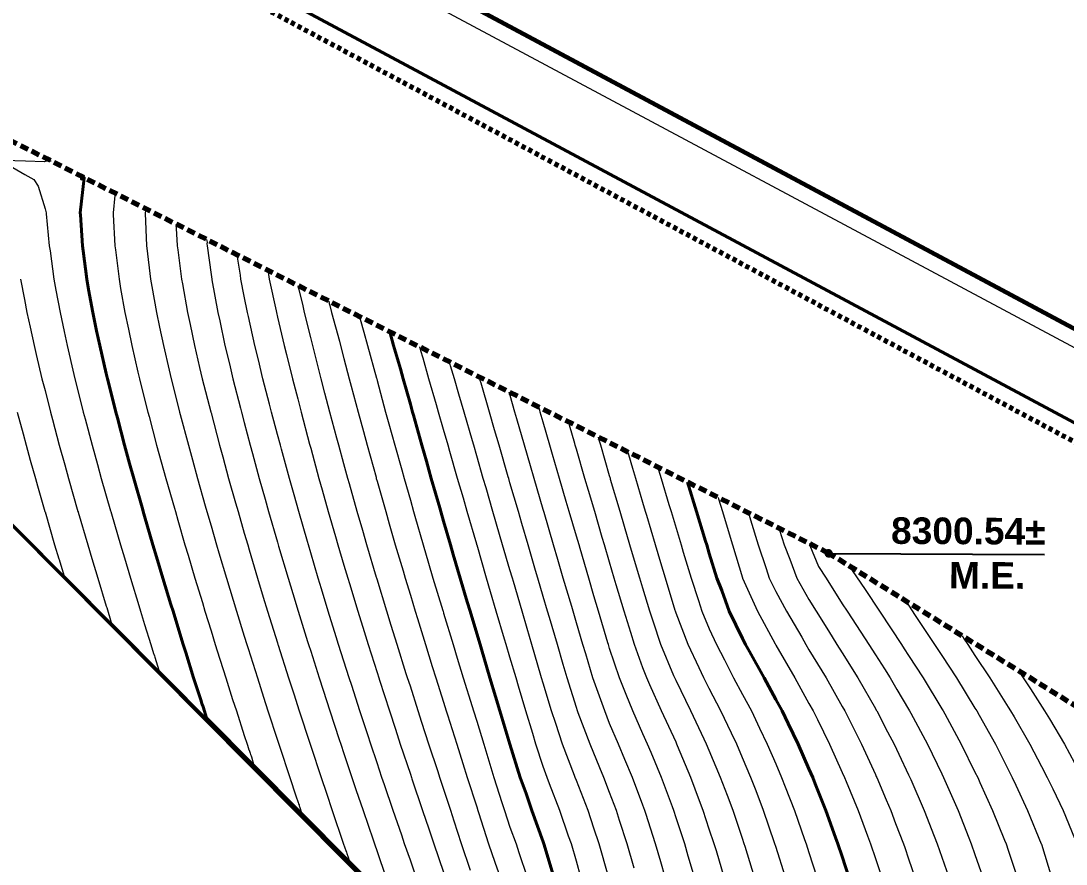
# Model space of a CAD drawing. Extents: x 2799052 to 2815686, y 1319509 to 1336143.
# Drawn here: x 2807441.17 to 2807472.64, y 1327857.03 to 1327882.42 of the extents above; entities that cross this region are included whole.
import ezdxf

# ---------------------------------------------------------------- set-up
doc = ezdxf.new("R2010")
doc.units = 0
doc.header["$LTSCALE"] = 0.5
doc.header["$MEASUREMENT"] = 0
doc.linetypes.add('DASHED', pattern=[0.75, 0.5, -0.25])
doc.linetypes.add('HIDDEN', pattern=[0.375, 0.25, -0.125])
for name, color, linetype, lineweight in [('C-Demo-Saww-Cutt', 4, 'HIDDEN', 70), ('C-PRKG-Curb-Back', 6, 'Continuous', 60), ('C-PRKG-Curb-Face', 11, 'Continuous', 20), ('C-PRKG-Curb-Gutt', 5, 'Continuous', 40), ('C-TOPO-BDRY', 5, 'DASHED', 70), ('C-Topo-Cont-10th', 8, 'Continuous', 13), ('C-TOPO-CONT-1FT', 7, 'Continuous', 40), ('C-TOPO-SPOT', 2, 'Continuous', 25)]:
    doc.layers.add(name, color=color, linetype=linetype, lineweight=lineweight)
doc.layers.add('C-Road-Asph-Hach-Bdry', color=64, linetype='Continuous', lineweight=25, plot=False)
doc.layers.add('C-TOPO-USER', color=40, linetype='Continuous')
doc.styles.add('Swiss 721 BT', font='swissb.ttf', dxfattribs={"height": 2})

msp = doc.modelspace()

# ---------------------------------------------------------------- linework, layer by layer
at = {"color": 0, "linetype": 'ByBlock'}
for start, end in [(152.7317, 332.7317), (332.7317, 152.7317)]:
    msp.add_arc((2807465.493, 1327866.389, 8300.536), 0.1, start, end, dxfattribs=at)
at = {"layer": 'C-Demo-Saww-Cutt'}
msp.add_line((2807440.572, 1327887.049), (2807485.899, 1327862.781), dxfattribs=at)
at = {"layer": 'C-PRKG-Curb-Back'}
msp.add_line((2807441.871, 1327889.757), (2807487.462, 1327865.347), dxfattribs=at)
at = {"layer": 'C-PRKG-Curb-Face'}
msp.add_line((2807441.654, 1327889.306), (2807487.201, 1327864.919), dxfattribs=at)
at = {"layer": 'C-PRKG-Curb-Gutt'}
msp.add_line((2807440.789, 1327887.501, 8304.434), (2807486.16, 1327863.208, 8304.434), dxfattribs=at)
at = {"layer": 'C-Road-Asph-Hach-Bdry'}
msp.add_circle((2807368.688, 1327825.522), 8317.007, dxfattribs=at)
at = {"layer": 'C-TOPO-BDRY'}
for p, q in [((2807465.493, 1327866.389, 8305.199), (2807427.897, 1327885.353, 8305.199)), ((2807490.227, 1327851.076, 8305.199), (2807465.493, 1327866.389, 8305.199))]:
    msp.add_line(p, q, dxfattribs=at)
at = {"layer": 'C-Topo-Cont-10th'}
for points, elevation in [([(2807442.081, 1327878.199), (2807441.994, 1327878.2), (2807441.92, 1327878.199), (2807441.877, 1327878.18), (2807441.304, 1327878.193), (2807440.664, 1327878.216)], 8303.1), ([(2807440.811, 1327878.078), (2807441.292, 1327877.794), (2807441.56, 1327877.644), (2807441.691, 1327877.439), (2807441.895, 1327876.758), (2807441.927, 1327876.644), (2807441.929, 1327876.61), (2807442.025, 1327875.644), (2807442.046, 1327875.493), (2807442.165, 1327874.644), (2807442.225, 1327874.314), (2807442.347, 1327873.644), (2807442.469, 1327873.07), (2807442.56, 1327872.644), (2807442.765, 1327871.774), (2807442.795, 1327871.644), (2807442.895, 1327871.251), (2807443.047, 1327870.644), (2807443.103, 1327870.436), (2807443.313, 1327869.644), (2807443.474, 1327869.065), (2807443.59, 1327868.644), (2807443.87, 1327867.669), (2807443.877, 1327867.644), (2807443.895, 1327867.582), (2807444.169, 1327866.644), (2807444.287, 1327866.252), (2807444.468, 1327865.644), (2807444.72, 1327864.819), (2807444.773, 1327864.644), (2807444.895, 1327864.249), (2807445.081, 1327863.644), (2807445.166, 1327863.372), (2807445.172, 1327863.356), (2807445.19, 1327863.304), (2807445.205, 1327863.262), (2807445.323, 1327862.871), (2807453.858, 1327854.279)], 8303.1), ([(2807443.997, 1327877.232), (2807444.001, 1327877.211), (2807444, 1327877.2), (2807443.993, 1327877.166), (2807443.946, 1327876.644), (2807443.948, 1327876.59), (2807443.998, 1327875.644), (2807444.013, 1327875.526), (2807444.124, 1327874.644), (2807444.173, 1327874.365), (2807444.299, 1327873.644), (2807444.406, 1327873.133), (2807444.507, 1327872.644), (2807444.694, 1327871.844), (2807444.741, 1327871.644), (2807444.895, 1327871.033), (2807444.993, 1327870.644), (2807445.028, 1327870.51), (2807445.257, 1327869.644), (2807445.397, 1327869.142), (2807445.534, 1327868.644), (2807445.79, 1327867.749), (2807445.82, 1327867.644), (2807445.895, 1327867.386), (2807446.11, 1327866.644), (2807446.202, 1327866.337), (2807446.407, 1327865.644), (2807446.633, 1327864.906), (2807446.712, 1327864.644), (2807446.895, 1327864.055), (2807447.022, 1327863.644), (2807447.081, 1327863.458), (2807447.336, 1327862.644), (2807447.544, 1327861.994), (2807447.656, 1327861.644), (2807447.895, 1327860.905), (2807447.979, 1327860.644), (2807448.021, 1327860.518), (2807448.025, 1327860.506), (2807448.051, 1327860.431), (2807448.071, 1327860.374), (2807448.086, 1327860.33), (2807448.098, 1327860.296), (2807448.108, 1327860.268), (2807448.187, 1327860.007), (2807453.877, 1327854.279)], 8302.9), ([(2807444.918, 1327876.767), (2807444.926, 1327876.726), (2807444.924, 1327876.703), (2807444.91, 1327876.636), (2807444.91, 1327876.628), (2807444.951, 1327875.644), (2807444.96, 1327875.579), (2807445.076, 1327874.644), (2807445.115, 1327874.424), (2807445.25, 1327873.644), (2807445.345, 1327873.194), (2807445.459, 1327872.644), (2807445.633, 1327871.906), (2807445.693, 1327871.644), (2807445.895, 1327870.849), (2807445.947, 1327870.644), (2807445.965, 1327870.573), (2807446.212, 1327869.644), (2807446.333, 1327869.206), (2807446.487, 1327868.644), (2807446.722, 1327867.817), (2807446.771, 1327867.644), (2807446.895, 1327867.218), (2807447.061, 1327866.644), (2807447.131, 1327866.407), (2807447.357, 1327865.644), (2807447.561, 1327864.978), (2807447.662, 1327864.644), (2807447.895, 1327863.896), (2807447.973, 1327863.644), (2807448.009, 1327863.529), (2807448.288, 1327862.644), (2807448.475, 1327862.063), (2807448.609, 1327861.644), (2807448.895, 1327860.769), (2807448.936, 1327860.644), (2807448.956, 1327860.583), (2807449.263, 1327859.644), (2807449.448, 1327859.091), (2807449.469, 1327859.03), (2807449.497, 1327858.95), (2807449.517, 1327858.893), (2807449.532, 1327858.85), (2807449.543, 1327858.818), (2807449.552, 1327858.792), (2807449.56, 1327858.771), (2807449.619, 1327858.575), (2807453.886, 1327854.279)], 8302.8), ([(2807445.838, 1327876.303), (2807445.851, 1327876.241), (2807445.848, 1327876.207), (2807445.84, 1327876.171), (2807445.878, 1327875.66), (2807445.879, 1327875.644), (2807445.895, 1327875.521), (2807446.006, 1327874.644), (2807446.032, 1327874.507), (2807446.183, 1327873.644), (2807446.262, 1327873.277), (2807446.394, 1327872.644), (2807446.551, 1327871.988), (2807446.631, 1327871.644), (2807446.885, 1327870.654), (2807446.887, 1327870.644), (2807446.895, 1327870.615), (2807447.151, 1327869.644), (2807447.248, 1327869.29), (2807447.424, 1327868.644), (2807447.633, 1327867.905), (2807447.707, 1327867.644), (2807447.895, 1327866.998), (2807447.997, 1327866.644), (2807448.04, 1327866.498), (2807448.293, 1327865.644), (2807448.468, 1327865.07), (2807448.597, 1327864.644), (2807448.895, 1327863.692), (2807448.91, 1327863.644), (2807448.917, 1327863.622), (2807449.225, 1327862.644), (2807449.384, 1327862.155), (2807449.548, 1327861.644), (2807449.868, 1327860.67), (2807449.877, 1327860.644), (2807449.895, 1327860.589), (2807450.207, 1327859.644), (2807450.366, 1327859.172), (2807450.542, 1327858.644), (2807450.875, 1327857.664), (2807450.922, 1327857.528), (2807450.951, 1327857.447), (2807450.97, 1327857.393), (2807450.983, 1327857.355), (2807450.993, 1327857.327), (2807451, 1327857.305), (2807451.006, 1327857.288), (2807451.011, 1327857.274), (2807451.051, 1327857.143), (2807453.896, 1327854.279)], 8302.7), ([(2807446.759, 1327875.839), (2807446.775, 1327875.756), (2807446.771, 1327875.71), (2807446.771, 1327875.706), (2807446.775, 1327875.644), (2807446.895, 1327874.786), (2807446.915, 1327874.644), (2807446.919, 1327874.619), (2807447.097, 1327873.644), (2807447.155, 1327873.384), (2807447.312, 1327872.644), (2807447.447, 1327872.091), (2807447.553, 1327871.644), (2807447.782, 1327870.756), (2807447.811, 1327870.644), (2807447.895, 1327870.328), (2807448.074, 1327869.644), (2807448.142, 1327869.396), (2807448.346, 1327868.644), (2807448.524, 1327868.015), (2807448.628, 1327867.644), (2807448.895, 1327866.725), (2807448.918, 1327866.644), (2807448.928, 1327866.61), (2807449.214, 1327865.644), (2807449.355, 1327865.184), (2807449.518, 1327864.644), (2807449.802, 1327863.736), (2807449.831, 1327863.644), (2807449.895, 1327863.443), (2807450.147, 1327862.644), (2807450.269, 1327862.269), (2807450.47, 1327861.644), (2807450.755, 1327860.783), (2807450.801, 1327860.644), (2807450.895, 1327860.363), (2807451.133, 1327859.644), (2807451.257, 1327859.281), (2807451.471, 1327858.644), (2807451.775, 1327857.764), (2807451.815, 1327857.644), (2807451.895, 1327857.413), (2807452.158, 1327856.644)], 8302.6), ([(2807453.07, 1327856.644), (2807452.895, 1327857.157), (2807452.723, 1327857.644), (2807452.635, 1327857.904), (2807452.378, 1327858.644), (2807452.116, 1327859.422), (2807452.041, 1327859.644), (2807451.895, 1327860.084), (2807451.706, 1327860.644), (2807451.615, 1327860.924), (2807451.376, 1327861.644), (2807451.13, 1327862.408), (2807451.054, 1327862.644), (2807450.895, 1327863.146), (2807450.736, 1327863.644), (2807450.665, 1327863.874), (2807450.423, 1327864.644), (2807450.219, 1327865.32), (2807450.12, 1327865.644), (2807449.895, 1327866.405), (2807449.824, 1327866.644), (2807449.795, 1327866.744), (2807449.533, 1327867.644), (2807449.392, 1327868.146), (2807449.252, 1327868.644), (2807449.013, 1327869.525), (2807448.981, 1327869.644), (2807448.895, 1327869.971), (2807448.716, 1327870.644), (2807448.655, 1327870.884), (2807448.458, 1327871.644), (2807448.319, 1327872.219), (2807448.213, 1327872.644), (2807448.019, 1327873.52), (2807447.99, 1327873.644), (2807447.895, 1327874.133), (2807447.795, 1327874.644), (2807447.779, 1327874.76), (2807447.698, 1327875.242), (2807447.7, 1327875.271), (2807447.679, 1327875.375)], 8302.5), ([(2807448.6, 1327874.91), (2807448.625, 1327874.786), (2807448.624, 1327874.779), (2807448.647, 1327874.644), (2807448.852, 1327873.686), (2807448.861, 1327873.644), (2807448.895, 1327873.497), (2807449.094, 1327872.644), (2807449.163, 1327872.376), (2807449.344, 1327871.644), (2807449.503, 1327871.036), (2807449.603, 1327870.644), (2807449.861, 1327869.678), (2807449.87, 1327869.644), (2807449.895, 1327869.551), (2807450.141, 1327868.644), (2807450.239, 1327868.3), (2807450.422, 1327867.644), (2807450.639, 1327866.9), (2807450.713, 1327866.644), (2807450.895, 1327866.034), (2807451.01, 1327865.644), (2807451.061, 1327865.478), (2807451.313, 1327864.644), (2807451.503, 1327864.035), (2807451.624, 1327863.644), (2807451.895, 1327862.797), (2807451.943, 1327862.644), (2807451.966, 1327862.573), (2807452.263, 1327861.644), (2807452.444, 1327861.094), (2807452.591, 1327860.644), (2807452.895, 1327859.738), (2807452.926, 1327859.644), (2807452.942, 1327859.597), (2807453.258, 1327858.644), (2807453.447, 1327858.092), (2807453.598, 1327857.644), (2807453.895, 1327856.788)], 8302.4), ([(2807441.162, 1327874.644), (2807441.278, 1327874.027), (2807441.349, 1327873.644), (2807441.447, 1327873.195), (2807441.566, 1327872.644), (2807441.629, 1327872.378), (2807441.804, 1327871.644), (2807441.822, 1327871.571), (2807441.895, 1327871.287), (2807442.058, 1327870.644), (2807442.117, 1327870.422), (2807442.324, 1327869.644), (2807442.49, 1327869.049), (2807442.602, 1327868.644), (2807442.887, 1327867.651), (2807442.89, 1327867.644), (2807442.895, 1327867.625), (2807443.182, 1327866.644), (2807443.305, 1327866.233), (2807443.481, 1327865.644), (2807443.739, 1327864.8), (2807443.753, 1327864.759), (2807443.891, 1327864.303), (2807453.849, 1327854.279)], 8303.2), ([(2807433.99, 1327852.847), (2807443.72, 1327843.333), (2807444.499, 1327842.589), (2807444.509, 1327842.589), (2807447.503, 1327845.583), (2807447.744, 1327845.824), (2807447.656, 1327845.912), (2807446.536, 1327847.032), (2807453.255, 1327853.751), (2807453.783, 1327854.279), (2807433.868, 1327874.326)], 8303.9), ([(2807454.702, 1327856.837), (2807454.434, 1327857.644), (2807454.212, 1327858.327), (2807454.109, 1327858.644), (2807453.895, 1327859.309), (2807453.783, 1327859.644), (2807453.728, 1327859.81), (2807453.453, 1327860.644), (2807453.244, 1327861.295), (2807453.13, 1327861.644), (2807452.895, 1327862.388), (2807452.812, 1327862.644), (2807452.774, 1327862.764), (2807452.495, 1327863.644), (2807452.317, 1327864.221), (2807452.186, 1327864.644), (2807451.895, 1327865.609), (2807451.885, 1327865.644), (2807451.88, 1327865.658), (2807451.585, 1327866.644), (2807451.46, 1327867.078), (2807451.295, 1327867.644), (2807451.062, 1327868.477), (2807451.014, 1327868.644), (2807450.895, 1327869.081), (2807450.739, 1327869.644), (2807450.684, 1327869.855), (2807450.471, 1327870.644), (2807450.324, 1327871.214), (2807450.21, 1327871.644), (2807449.977, 1327872.562), (2807449.955, 1327872.644), (2807449.895, 1327872.884), (2807449.704, 1327873.644), (2807449.653, 1327873.886), (2807449.549, 1327874.317), (2807449.541, 1327874.34), (2807449.52, 1327874.446)], 8302.3), ([(2807450.441, 1327873.982), (2807450.455, 1327873.911), (2807450.472, 1327873.855), (2807450.523, 1327873.644), (2807450.758, 1327872.781), (2807450.792, 1327872.644), (2807450.895, 1327872.257), (2807451.056, 1327871.644), (2807451.116, 1327871.422), (2807451.32, 1327870.644), (2807451.481, 1327870.058), (2807451.591, 1327869.644), (2807451.861, 1327868.678), (2807451.87, 1327868.644), (2807451.895, 1327868.557), (2807452.152, 1327867.644), (2807452.258, 1327867.28), (2807452.441, 1327866.644), (2807452.674, 1327865.864), (2807452.739, 1327865.644), (2807452.895, 1327865.133), (2807453.042, 1327864.644), (2807453.107, 1327864.432), (2807453.347, 1327863.644), (2807453.554, 1327862.984), (2807453.66, 1327862.644), (2807453.895, 1327861.908), (2807453.977, 1327861.644), (2807454.015, 1327861.524), (2807454.292, 1327860.644), (2807454.477, 1327860.062), (2807454.61, 1327859.644), (2807454.895, 1327858.756), (2807454.93, 1327858.644), (2807454.948, 1327858.591), (2807455.253, 1327857.644), (2807455.442, 1327857.097), (2807455.595, 1327856.644)], 8302.2), ([(2807451.361, 1327873.517), (2807451.368, 1327873.482), (2807451.383, 1327873.436), (2807451.495, 1327873.043), (2807451.603, 1327872.644), (2807451.876, 1327871.663), (2807451.881, 1327871.644), (2807451.895, 1327871.592), (2807452.15, 1327870.644), (2807452.25, 1327870.289), (2807452.425, 1327869.644), (2807452.634, 1327868.905), (2807452.706, 1327868.644), (2807452.895, 1327867.985), (2807452.991, 1327867.644), (2807453.031, 1327867.507), (2807453.28, 1327866.644), (2807453.443, 1327866.095), (2807453.576, 1327865.644), (2807453.872, 1327864.667), (2807453.879, 1327864.644), (2807453.895, 1327864.591), (2807454.18, 1327863.644), (2807454.307, 1327863.231), (2807454.487, 1327862.644), (2807454.755, 1327861.783), (2807454.799, 1327861.644), (2807454.895, 1327861.338), (2807455.106, 1327860.644), (2807455.197, 1327860.341), (2807455.41, 1327859.644), (2807455.65, 1327858.888), (2807455.726, 1327858.644), (2807455.895, 1327858.149), (2807456.077, 1327857.644), (2807456.159, 1327857.379), (2807456.409, 1327856.644)], 8302.1), ([(2807434.063, 1327852.749), (2807443.007, 1327844.005), (2807444.494, 1327842.585), (2807444.514, 1327842.585), (2807447.294, 1327845.365), (2807447.753, 1327845.824), (2807447.585, 1327845.992), (2807446.545, 1327847.032), (2807452.785, 1327853.271), (2807453.793, 1327854.279), (2807435.3, 1327872.894)], 8303.8), ([(2807458.032, 1327856.644), (2807457.895, 1327857.121), (2807457.745, 1327857.644), (2807457.66, 1327857.878), (2807457.399, 1327858.644), (2807457.087, 1327859.451), (2807457.012, 1327859.644), (2807456.895, 1327859.969), (2807456.672, 1327860.644), (2807456.578, 1327860.961), (2807456.371, 1327861.644), (2807456.153, 1327862.386), (2807456.077, 1327862.644), (2807455.895, 1327863.264), (2807455.781, 1327863.644), (2807455.733, 1327863.805), (2807455.483, 1327864.644), (2807455.313, 1327865.226), (2807455.189, 1327865.644), (2807454.902, 1327866.637), (2807454.9, 1327866.644), (2807454.895, 1327866.661), (2807454.605, 1327867.644), (2807454.491, 1327868.048), (2807454.316, 1327868.644), (2807454.087, 1327869.451), (2807454.031, 1327869.644), (2807453.895, 1327870.119), (2807453.742, 1327870.644), (2807453.683, 1327870.855), (2807453.453, 1327871.644), (2807453.276, 1327872.262), (2807453.211, 1327872.485), (2807453.189, 1327872.564), (2807453.183, 1327872.582), (2807453.178, 1327872.601)], 8301.9), ([(2807458.846, 1327856.693), (2807458.578, 1327857.644), (2807458.42, 1327858.119), (2807458.249, 1327858.644), (2807457.895, 1327859.547), (2807457.857, 1327859.644), (2807457.836, 1327859.702), (2807457.475, 1327860.644), (2807457.277, 1327861.262), (2807457.144, 1327861.644), (2807456.895, 1327862.477), (2807456.846, 1327862.644), (2807456.826, 1327862.713), (2807456.552, 1327863.644), (2807456.41, 1327864.128), (2807456.259, 1327864.644), (2807455.996, 1327865.542), (2807455.967, 1327865.644), (2807455.895, 1327865.888), (2807455.673, 1327866.644), (2807455.583, 1327866.956), (2807455.382, 1327867.644), (2807455.173, 1327868.365), (2807455.092, 1327868.644), (2807454.895, 1327869.323), (2807454.802, 1327869.644), (2807454.764, 1327869.775), (2807454.511, 1327870.644), (2807454.354, 1327871.184), (2807454.221, 1327871.644), (2807454.106, 1327872.038), (2807454.096, 1327872.075), (2807454.085, 1327872.111), (2807454.074, 1327872.149)], 8301.8), ([(2807459.631, 1327856.908), (2807459.423, 1327857.644), (2807459.194, 1327858.344), (2807459.098, 1327858.644), (2807458.895, 1327859.187), (2807458.722, 1327859.644), (2807458.603, 1327859.936), (2807458.306, 1327860.644), (2807457.951, 1327861.588), (2807457.929, 1327861.644), (2807457.895, 1327861.745), (2807457.615, 1327862.644), (2807457.499, 1327863.04), (2807457.321, 1327863.644), (2807457.082, 1327864.457), (2807457.027, 1327864.644), (2807456.895, 1327865.092), (2807456.733, 1327865.644), (2807456.666, 1327865.872), (2807456.44, 1327866.644), (2807456.253, 1327867.286), (2807456.148, 1327867.644), (2807455.895, 1327868.515), (2807455.858, 1327868.644), (2807455.842, 1327868.696), (2807455.567, 1327869.644), (2807455.433, 1327870.106), (2807455.276, 1327870.644), (2807455.023, 1327871.516), (2807455.001, 1327871.591), (2807454.987, 1327871.64), (2807454.97, 1327871.697)], 8301.7), ([(2807436.732, 1327871.462), (2807453.802, 1327854.279), (2807452.314, 1327852.791), (2807446.554, 1327847.032), (2807447.514, 1327846.072), (2807447.762, 1327845.824), (2807447.085, 1327845.146), (2807444.519, 1327842.58), (2807444.49, 1327842.58), (2807442.294, 1327844.676), (2807434.136, 1327852.652)], 8303.7), ([(2807460.569, 1327856.644), (2807460.437, 1327857.102), (2807460.281, 1327857.644), (2807459.983, 1327858.556), (2807459.954, 1327858.644), (2807459.895, 1327858.804), (2807459.587, 1327859.644), (2807459.357, 1327860.181), (2807459.163, 1327860.644), (2807458.895, 1327861.271), (2807458.746, 1327861.644), (2807458.672, 1327861.866), (2807458.394, 1327862.644), (2807458.178, 1327863.36), (2807458.089, 1327863.644), (2807457.895, 1327864.302), (2807457.795, 1327864.644), (2807457.753, 1327864.786), (2807457.5, 1327865.644), (2807457.336, 1327866.203), (2807457.206, 1327866.644), (2807456.921, 1327867.618), (2807456.913, 1327867.644), (2807456.895, 1327867.707), (2807456.622, 1327868.644), (2807456.511, 1327869.028), (2807456.332, 1327869.644), (2807456.101, 1327870.438), (2807456.041, 1327870.644), (2807455.896, 1327871.143), (2807455.888, 1327871.169), (2807455.866, 1327871.245)], 8301.6), ([(2807461.448, 1327856.644), (2807461.262, 1327857.276), (2807461.155, 1327857.644), (2807460.895, 1327858.428), (2807460.825, 1327858.644), (2807460.784, 1327858.755), (2807460.458, 1327859.644), (2807460.143, 1327860.396), (2807460.04, 1327860.644), (2807459.895, 1327860.957), (2807459.589, 1327861.644), (2807459.396, 1327862.143), (2807459.19, 1327862.644), (2807458.895, 1327863.529), (2807458.859, 1327863.644), (2807458.844, 1327863.695), (2807458.563, 1327864.644), (2807458.424, 1327865.114), (2807458.268, 1327865.644), (2807458.005, 1327866.533), (2807457.973, 1327866.644), (2807457.895, 1327866.908), (2807457.679, 1327867.644), (2807457.59, 1327867.949), (2807457.387, 1327868.644), (2807457.179, 1327869.36), (2807457.097, 1327869.644), (2807456.895, 1327870.337), (2807456.806, 1327870.644), (2807456.791, 1327870.696), (2807456.79, 1327870.699), (2807456.762, 1327870.793)], 8301.5), ([(2807441.057, 1327870.644), (2807441.234, 1327869.983), (2807441.325, 1327869.644), (2807441.45, 1327869.198), (2807441.605, 1327868.644), (2807441.67, 1327868.418), (2807441.893, 1327867.644), (2807441.895, 1327867.637), (2807442.186, 1327866.644), (2807442.311, 1327866.227), (2807442.318, 1327866.202), (2807442.459, 1327865.735), (2807453.84, 1327854.279), (2807450.432, 1327850.872), (2807446.592, 1327847.032), (2807447.232, 1327846.392), (2807447.8, 1327845.824), (2807446.248, 1327844.272), (2807444.538, 1327842.561), (2807444.471, 1327842.561), (2807439.442, 1327847.362)], 8303.3), ([(2807462.344, 1327856.644), (2807462.108, 1327857.431), (2807462.044, 1327857.644), (2807461.895, 1327858.087), (2807461.712, 1327858.644), (2807461.603, 1327858.936), (2807461.341, 1327859.644), (2807460.942, 1327860.597), (2807460.922, 1327860.644), (2807460.895, 1327860.701), (2807460.456, 1327861.644), (2807460.11, 1327862.429), (2807460.011, 1327862.644), (2807459.895, 1327862.938), (2807459.639, 1327863.644), (2807459.529, 1327864.01), (2807459.333, 1327864.644), (2807459.095, 1327865.443), (2807459.036, 1327865.644), (2807458.895, 1327866.119), (2807458.74, 1327866.644), (2807458.675, 1327866.864), (2807458.445, 1327867.644), (2807458.259, 1327868.28), (2807458.152, 1327868.644), (2807457.895, 1327869.527), (2807457.861, 1327869.644), (2807457.847, 1327869.691), (2807457.686, 1327870.248), (2807457.682, 1327870.262), (2807457.659, 1327870.341)], 8301.4), ([(2807438.164, 1327870.03), (2807453.812, 1327854.279), (2807451.844, 1327852.312), (2807446.564, 1327847.032), (2807447.444, 1327846.152), (2807447.772, 1327845.824), (2807446.876, 1327844.928), (2807444.523, 1327842.575), (2807444.485, 1327842.575), (2807441.581, 1327845.348), (2807434.209, 1327852.555)], 8303.6), ([(2807463.257, 1327856.644), (2807462.973, 1327857.565), (2807462.949, 1327857.644), (2807462.895, 1327857.802), (2807462.613, 1327858.644), (2807462.442, 1327859.096), (2807462.237, 1327859.644), (2807461.895, 1327860.453), (2807461.816, 1327860.644), (2807461.744, 1327860.794), (2807461.344, 1327861.644), (2807460.895, 1327862.561), (2807460.857, 1327862.644), (2807460.832, 1327862.706), (2807460.44, 1327863.644), (2807460.219, 1327864.32), (2807460.103, 1327864.644), (2807459.895, 1327865.34), (2807459.805, 1327865.644), (2807459.767, 1327865.772), (2807459.507, 1327866.644), (2807459.344, 1327867.194), (2807459.211, 1327867.644), (2807458.926, 1327868.613), (2807458.917, 1327868.644), (2807458.895, 1327868.718), (2807458.626, 1327869.644), (2807458.58, 1327869.801), (2807458.572, 1327869.829), (2807458.555, 1327869.889)], 8301.3), ([(2807464.187, 1327856.644), (2807463.895, 1327857.568), (2807463.872, 1327857.644), (2807463.859, 1327857.679), (2807463.529, 1327858.644), (2807463.303, 1327859.236), (2807463.147, 1327859.644), (2807462.895, 1327860.235), (2807462.723, 1327860.644), (2807462.566, 1327860.972), (2807462.248, 1327861.644), (2807461.895, 1327862.316), (2807461.73, 1327862.644), (2807461.594, 1327862.944), (2807461.264, 1327863.644), (2807460.895, 1327864.591), (2807460.876, 1327864.644), (2807460.868, 1327864.671), (2807460.575, 1327865.644), (2807460.439, 1327866.1), (2807460.276, 1327866.644), (2807460.012, 1327867.526), (2807459.977, 1327867.644), (2807459.895, 1327867.921), (2807459.682, 1327868.644), (2807459.594, 1327868.945), (2807459.475, 1327869.354), (2807459.47, 1327869.372), (2807459.462, 1327869.397), (2807459.451, 1327869.437)], 8301.2), ([(2807460.347, 1327868.985), (2807460.353, 1327868.965), (2807460.357, 1327868.952), (2807460.37, 1327868.906), (2807460.446, 1327868.644), (2807460.681, 1327867.858), (2807460.744, 1327867.644), (2807460.895, 1327867.142), (2807461.045, 1327866.644), (2807461.11, 1327866.428), (2807461.346, 1327865.644), (2807461.573, 1327864.966), (2807461.673, 1327864.644), (2807461.895, 1327864.116), (2807462.113, 1327863.644), (2807462.352, 1327863.187), (2807462.628, 1327862.644), (2807462.895, 1327862.139), (2807463.163, 1327861.644), (2807463.408, 1327861.13), (2807463.642, 1327860.644), (2807463.895, 1327860.048), (2807464.071, 1327859.644), (2807464.183, 1327859.356), (2807464.46, 1327858.644), (2807464.767, 1327857.772), (2807464.812, 1327857.644), (2807464.895, 1327857.382), (2807465.134, 1327856.644)], 8301.1), ([(2807439.596, 1327868.598), (2807453.821, 1327854.279), (2807451.373, 1327851.832), (2807446.573, 1327847.032), (2807447.373, 1327846.232), (2807447.781, 1327845.824), (2807446.667, 1327844.709), (2807444.528, 1327842.571), (2807444.48, 1327842.571), (2807440.868, 1327846.019)], 8303.5), ([(2807462.16, 1327868.07), (2807462.172, 1327868.033), (2807462.29, 1327867.644), (2807462.461, 1327867.077), (2807462.593, 1327866.644), (2807462.895, 1327865.651), (2807462.897, 1327865.644), (2807462.9, 1327865.639), (2807463.345, 1327864.644), (2807463.876, 1327863.663), (2807463.886, 1327863.644), (2807463.895, 1327863.627), (2807464.473, 1327862.644), (2807464.895, 1327861.873), (2807465.023, 1327861.644), (2807465.149, 1327861.39), (2807465.518, 1327860.644), (2807465.895, 1327859.796), (2807465.965, 1327859.644), (2807466.013, 1327859.525), (2807466.375, 1327858.644), (2807466.658, 1327857.88), (2807466.746, 1327857.644), (2807466.895, 1327857.198), (2807467.036, 1327856.785)], 8300.9), ([(2807463.077, 1327867.608), (2807463.096, 1327867.547), (2807463.097, 1327867.543), (2807463.141, 1327867.398), (2807463.369, 1327866.644), (2807463.611, 1327865.928), (2807463.7, 1327865.644), (2807463.895, 1327865.243), (2807464.218, 1327864.644), (2807464.678, 1327863.861), (2807464.803, 1327863.644), (2807464.895, 1327863.488), (2807465.413, 1327862.644), (2807465.895, 1327861.779), (2807465.972, 1327861.644), (2807466.052, 1327861.487), (2807466.48, 1327860.644), (2807466.895, 1327859.736), (2807466.924, 1327859.673), (2807466.938, 1327859.644), (2807467.222, 1327858.97), (2807467.36, 1327858.644), (2807467.507, 1327858.256), (2807467.741, 1327857.644), (2807467.781, 1327857.529), (2807467.895, 1327857.196), (2807468.088, 1327856.644)], 8300.8), ([(2807441.028, 1327867.166), (2807453.83, 1327854.279), (2807450.902, 1327851.352), (2807446.582, 1327847.032), (2807447.302, 1327846.312), (2807447.79, 1327845.824), (2807446.457, 1327844.491), (2807444.533, 1327842.566), (2807444.476, 1327842.566), (2807440.155, 1327846.691)], 8303.4), ([(2807463.994, 1327867.145), (2807464.006, 1327867.107), (2807464.012, 1327867.085), (2807464.146, 1327866.644), (2807464.325, 1327866.213), (2807464.534, 1327865.644), (2807464.895, 1327865.003), (2807465.117, 1327864.644), (2807465.484, 1327864.054), (2807465.738, 1327863.644), (2807465.895, 1327863.389), (2807466.367, 1327862.644), (2807466.895, 1327861.718), (2807466.923, 1327861.671), (2807466.939, 1327861.644), (2807467.266, 1327861.015), (2807467.461, 1327860.644), (2807467.6, 1327860.348), (2807467.895, 1327859.722), (2807467.933, 1327859.644), (2807467.962, 1327859.577), (2807468.366, 1327858.644), (2807468.666, 1327857.873), (2807468.755, 1327857.644), (2807468.895, 1327857.243), (2807469.106, 1327856.644)], 8300.7), ([(2807464.911, 1327866.683), (2807464.915, 1327866.668), (2807464.927, 1327866.63), (2807465.179, 1327865.997), (2807465.412, 1327865.644), (2807465.895, 1327864.87), (2807466.046, 1327864.644), (2807466.325, 1327864.213), (2807466.696, 1327863.644), (2807466.895, 1327863.33), (2807467.166, 1327862.915), (2807467.341, 1327862.644), (2807467.546, 1327862.294), (2807467.895, 1327861.697), (2807467.927, 1327861.644), (2807467.965, 1327861.574), (2807468.464, 1327860.644), (2807468.895, 1327859.751), (2807468.948, 1327859.644), (2807468.989, 1327859.549), (2807469.389, 1327858.644), (2807469.713, 1327857.826), (2807469.785, 1327857.644), (2807469.895, 1327857.327), (2807470.132, 1327856.644)], 8300.6), ([(2807466.113, 1327866.005), (2807466.116, 1327866.001), (2807466.198, 1327865.877), (2807466.588, 1327865.297), (2807467.017, 1327864.644), (2807467.37, 1327864.118), (2807467.683, 1327863.644), (2807467.767, 1327863.515), (2807467.895, 1327863.317), (2807468.335, 1327862.644), (2807468.895, 1327861.709), (2807468.935, 1327861.644), (2807468.983, 1327861.555), (2807469.482, 1327860.644), (2807469.895, 1327859.806), (2807469.977, 1327859.644), (2807470.044, 1327859.495), (2807470.427, 1327858.644), (2807470.787, 1327857.751), (2807470.831, 1327857.644), (2807470.895, 1327857.451), (2807471.161, 1327856.644)], 8300.5), ([(2807467.811, 1327864.954), (2807467.822, 1327864.936), (2807468.077, 1327864.552), (2807468.258, 1327864.281), (2807468.681, 1327863.644), (2807468.895, 1327863.317), (2807469.338, 1327862.644), (2807469.895, 1327861.731), (2807469.95, 1327861.644), (2807470.021, 1327861.518), (2807470.51, 1327860.644), (2807470.895, 1327859.883), (2807471.019, 1327859.644), (2807471.126, 1327859.413), (2807471.48, 1327858.644), (2807471.889, 1327857.649), (2807471.892, 1327857.644), (2807471.895, 1327857.633), (2807472.195, 1327856.644)], 8300.4), ([(2807469.508, 1327863.903), (2807469.529, 1327863.872), (2807469.574, 1327863.804), (2807469.68, 1327863.644), (2807469.895, 1327863.318), (2807470.341, 1327862.644), (2807470.895, 1327861.76), (2807470.969, 1327861.644), (2807471.073, 1327861.465), (2807471.547, 1327860.644), (2807471.895, 1327859.977), (2807472.073, 1327859.644), (2807472.235, 1327859.304), (2807472.546, 1327858.644), (2807472.895, 1327857.815)], 8300.3), ([(2807471.206, 1327862.851), (2807471.225, 1327862.822), (2807471.235, 1327862.806), (2807471.301, 1327862.706), (2807471.565, 1327862.309), (2807471.989, 1327861.644), (2807472.136, 1327861.403), (2807472.59, 1327860.644), (2807472.895, 1327860.079)], 8300.2)]:
    msp.add_lwpolyline(points, dxfattribs=dict(at, elevation=elevation))
at = {"layer": 'C-TOPO-CONT-1FT'}
for points, elevation in [([(2807443.077, 1327877.696), (2807442.986, 1327877.656), (2807443.077, 1327877.696), (2807442.956, 1327876.644), (2807442.96, 1327876.579), (2807443.022, 1327875.644), (2807443.04, 1327875.498), (2807443.154, 1327874.644), (2807443.209, 1327874.33), (2807443.331, 1327873.644), (2807443.447, 1327873.092), (2807443.541, 1327872.644), (2807443.738, 1327871.801), (2807443.775, 1327871.644), (2807443.895, 1327871.167), (2807444.026, 1327870.644), (2807444.074, 1327870.465), (2807444.291, 1327869.644), (2807444.443, 1327869.096), (2807444.568, 1327868.644), (2807444.838, 1327867.7), (2807444.855, 1327867.644), (2807444.895, 1327867.506), (2807445.146, 1327866.644), (2807445.253, 1327866.286), (2807445.444, 1327865.644), (2807445.685, 1327864.854), (2807445.749, 1327864.644), (2807445.895, 1327864.172), (2807446.058, 1327863.644), (2807446.133, 1327863.406), (2807446.371, 1327862.644), (2807446.594, 1327861.945), (2807446.61, 1327861.898), (2807446.629, 1327861.843), (2807446.644, 1327861.8), (2807446.656, 1327861.765), (2807446.755, 1327861.439), (2807453.868, 1327854.279)], 8303), ([(2807433.917, 1327852.944), (2807444.433, 1327842.662), (2807444.504, 1327842.594), (2807444.505, 1327842.594), (2807447.712, 1327845.802), (2807447.734, 1327845.824), (2807447.726, 1327845.832), (2807446.526, 1327847.032), (2807453.726, 1327854.231), (2807453.774, 1327854.279), (2807432.436, 1327875.758)], 8304), ([(2807457.218, 1327856.644), (2807456.927, 1327857.611), (2807456.918, 1327857.644), (2807456.895, 1327857.707), (2807456.553, 1327858.644), (2807456.379, 1327859.159), (2807456.204, 1327859.644), (2807455.895, 1327860.643), (2807455.895, 1327860.644), (2807455.895, 1327860.644), (2807455.593, 1327861.644), (2807455.463, 1327862.076), (2807455.292, 1327862.644), (2807455.035, 1327863.503), (2807454.993, 1327863.644), (2807454.895, 1327863.976), (2807454.692, 1327864.644), (2807454.606, 1327864.932), (2807454.393, 1327865.644), (2807454.186, 1327866.353), (2807454.1, 1327866.644), (2807453.895, 1327867.356), (2807453.811, 1327867.644), (2807453.778, 1327867.761), (2807453.521, 1327868.644), (2807453.377, 1327869.161), (2807453.238, 1327869.644), (2807452.987, 1327870.552), (2807452.96, 1327870.644), (2807452.895, 1327870.877), (2807452.677, 1327871.644), (2807452.595, 1327871.944), (2807452.392, 1327872.644), (2807452.282, 1327873.053)], 8302), ([(2807461.243, 1327868.533), (2807461.515, 1327867.644), (2807461.783, 1327866.755), (2807461.817, 1327866.644), (2807461.895, 1327866.385), (2807462.12, 1327865.644), (2807462.272, 1327865.267), (2807462.496, 1327864.644), (2807462.895, 1327863.821), (2807462.988, 1327863.644), (2807463.109, 1327863.43), (2807463.544, 1327862.644), (2807463.895, 1327861.994), (2807464.087, 1327861.644), (2807464.269, 1327861.27), (2807464.572, 1327860.644), (2807464.895, 1327859.901), (2807465.009, 1327859.644), (2807465.086, 1327859.453), (2807465.409, 1327858.644), (2807465.699, 1327857.839), (2807465.77, 1327857.644), (2807465.895, 1327857.259), (2807466.1, 1327856.644)], 8301)]:
    msp.add_lwpolyline(points, dxfattribs=dict(at, elevation=elevation))
at = {"layer": 'C-TOPO-SPOT', "color": 2, "linetype": 'Continuous', "lineweight": 25}
msp.add_line((2807465.493, 1327866.389, 8300.536), (2807471.993, 1327866.352, 8300.597), dxfattribs=at)
at = {"layer": 'C-TOPO-USER'}
for points, elevation in [([(2807443.077, 1327877.696), (2807442.986, 1327877.656), (2807443.077, 1327877.696), (2807442.956, 1327876.644), (2807442.96, 1327876.579), (2807443.022, 1327875.644), (2807443.04, 1327875.498), (2807443.154, 1327874.644), (2807443.209, 1327874.33), (2807443.331, 1327873.644), (2807443.447, 1327873.092), (2807443.541, 1327872.644), (2807443.738, 1327871.801), (2807443.775, 1327871.644), (2807443.895, 1327871.167), (2807444.026, 1327870.644), (2807444.074, 1327870.465), (2807444.291, 1327869.644), (2807444.443, 1327869.096), (2807444.568, 1327868.644), (2807444.838, 1327867.7), (2807444.855, 1327867.644), (2807444.895, 1327867.506), (2807445.146, 1327866.644), (2807445.253, 1327866.286), (2807445.444, 1327865.644), (2807445.685, 1327864.854), (2807445.749, 1327864.644), (2807445.895, 1327864.172), (2807446.058, 1327863.644), (2807446.133, 1327863.406), (2807446.371, 1327862.644), (2807446.594, 1327861.945), (2807446.61, 1327861.898), (2807446.629, 1327861.843), (2807446.644, 1327861.8), (2807446.656, 1327861.765), (2807446.755, 1327861.439), (2807453.868, 1327854.279)], 8303), ([(2807433.917, 1327852.944), (2807444.433, 1327842.662), (2807444.504, 1327842.594), (2807444.505, 1327842.594), (2807447.712, 1327845.802), (2807447.734, 1327845.824), (2807447.726, 1327845.832), (2807446.526, 1327847.032), (2807453.726, 1327854.231), (2807453.774, 1327854.279), (2807432.436, 1327875.758)], 8304), ([(2807457.218, 1327856.644), (2807456.927, 1327857.611), (2807456.918, 1327857.644), (2807456.895, 1327857.707), (2807456.553, 1327858.644), (2807456.379, 1327859.159), (2807456.204, 1327859.644), (2807455.895, 1327860.643), (2807455.895, 1327860.644), (2807455.895, 1327860.644), (2807455.593, 1327861.644), (2807455.463, 1327862.076), (2807455.292, 1327862.644), (2807455.035, 1327863.503), (2807454.993, 1327863.644), (2807454.895, 1327863.976), (2807454.692, 1327864.644), (2807454.606, 1327864.932), (2807454.393, 1327865.644), (2807454.186, 1327866.353), (2807454.1, 1327866.644), (2807453.895, 1327867.356), (2807453.811, 1327867.644), (2807453.778, 1327867.761), (2807453.521, 1327868.644), (2807453.377, 1327869.161), (2807453.238, 1327869.644), (2807452.987, 1327870.552), (2807452.96, 1327870.644), (2807452.895, 1327870.877), (2807452.677, 1327871.644), (2807452.595, 1327871.944), (2807452.392, 1327872.644), (2807452.282, 1327873.053)], 8302), ([(2807461.243, 1327868.533), (2807461.515, 1327867.644), (2807461.783, 1327866.755), (2807461.817, 1327866.644), (2807461.895, 1327866.385), (2807462.12, 1327865.644), (2807462.272, 1327865.267), (2807462.496, 1327864.644), (2807462.895, 1327863.821), (2807462.988, 1327863.644), (2807463.109, 1327863.43), (2807463.544, 1327862.644), (2807463.895, 1327861.994), (2807464.087, 1327861.644), (2807464.269, 1327861.27), (2807464.572, 1327860.644), (2807464.895, 1327859.901), (2807465.009, 1327859.644), (2807465.086, 1327859.453), (2807465.409, 1327858.644), (2807465.699, 1327857.839), (2807465.77, 1327857.644), (2807465.895, 1327857.259), (2807466.1, 1327856.644)], 8301)]:
    msp.add_lwpolyline(points, dxfattribs=dict(at, elevation=elevation))

# ---------------------------------------------------------------- texts
at = {"layer": 'C-TOPO-SPOT', "color": 2, "lineweight": 25, "style": 'Swiss 721 BT'}
for s, p in [('8300.54±', (2807467.366, 1327866.676, 8300.597)), ('M.E.', (2807469.111, 1327865.333, 8300.597))]:
    msp.add_text(s, height=0.8, rotation=359.6758, dxfattribs=at).set_placement(p)

doc.saveas('drawing.dxf')
